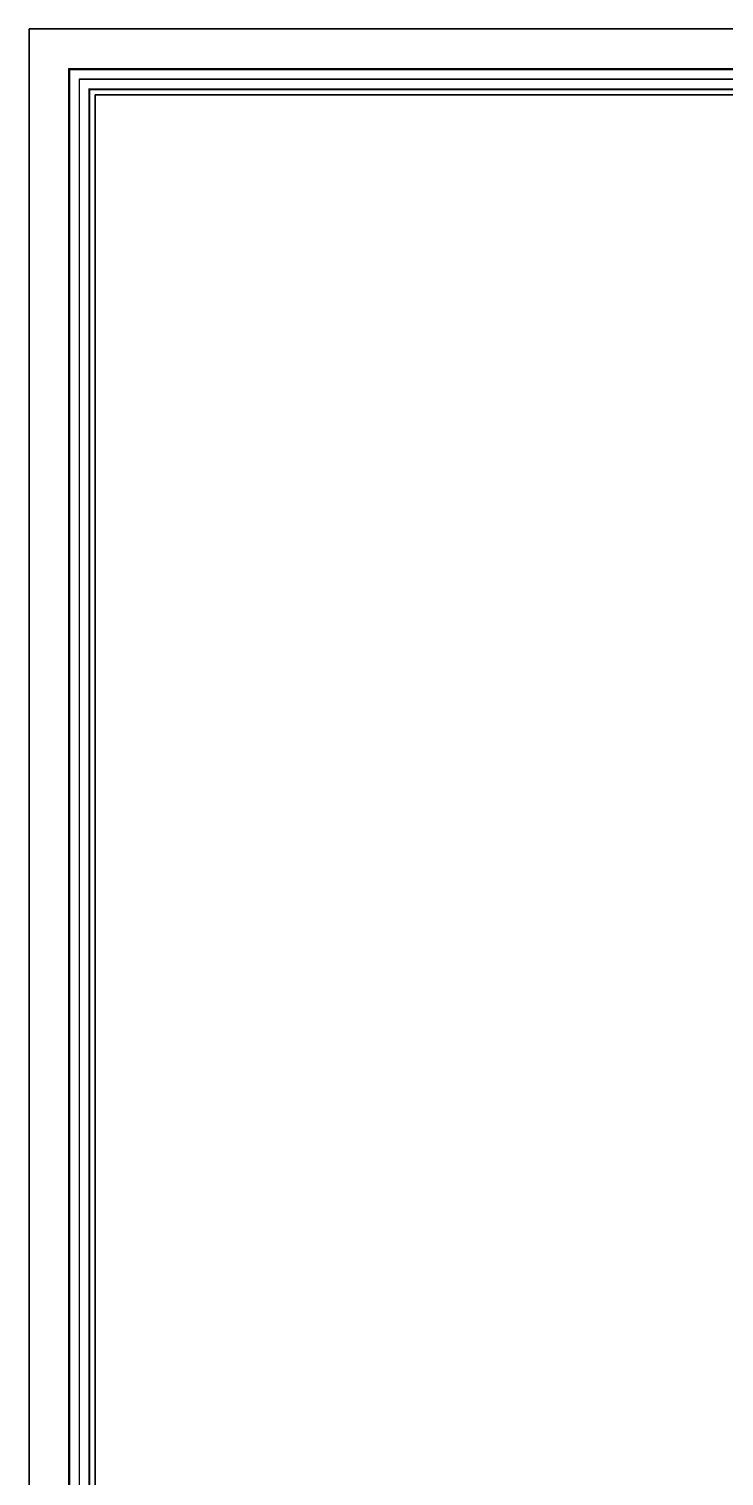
# Model space of a CAD drawing. Header units: inches. Extents: x 4821 to 127877, y 58012 to 433683.
# Drawn here: x 16087 to 26467, y 233454 to 255049 of the extents above; entities that cross this region are included whole.
import ezdxf

# ---------------------------------------------------------------- set-up
doc = ezdxf.new("R2010")
doc.units = ezdxf.units.IN
doc.header["$MEASUREMENT"] = 0
doc.layers.add('ELECTRICAL', color=4, linetype='Continuous')

# ---------------------------------------------------------------- blocks, each defined once
blk = doc.blocks.new('BANDA-MOATAZ')
at = {"color": 10}
blk.add_lwpolyline([(0, 0), (0, 40500), (-57155, 40500), (-57155, 0)], close=True, dxfattribs=at)
at = {"const_width": 17.5}
for points in [[(-350, 350), (-350, 40150), (-56805, 40150), (-56805, 350)], [(-525, 5112), (-525, 39975), (-56630, 39975), (-56630, 5112)]]:
    blk.add_lwpolyline(points, close=True, dxfattribs=at)
at = {"color": 131}
blk.add_lwpolyline([(-438, 438), (-438, 40062), (-56718, 40062), (-56718, 438)], close=True, dxfattribs=at)
at = {"layer": 'ELECTRICAL', "color": 131}
blk.add_lwpolyline([(-575, 5162), (-575, 39925), (-56580, 39925), (-56580, 5162)], close=True, dxfattribs=at)

msp = doc.modelspace()

# ---------------------------------------------------------------- block references
at = {"xscale": 1.71371471104194, "yscale": 1.71371471104194, "zscale": 1.71371471104194}
for p in [(114034.4, 185640.3), (114037.8, 185643.3)]:
    msp.add_blockref('BANDA-MOATAZ', p, dxfattribs=at)

doc.saveas('drawing.dxf')
